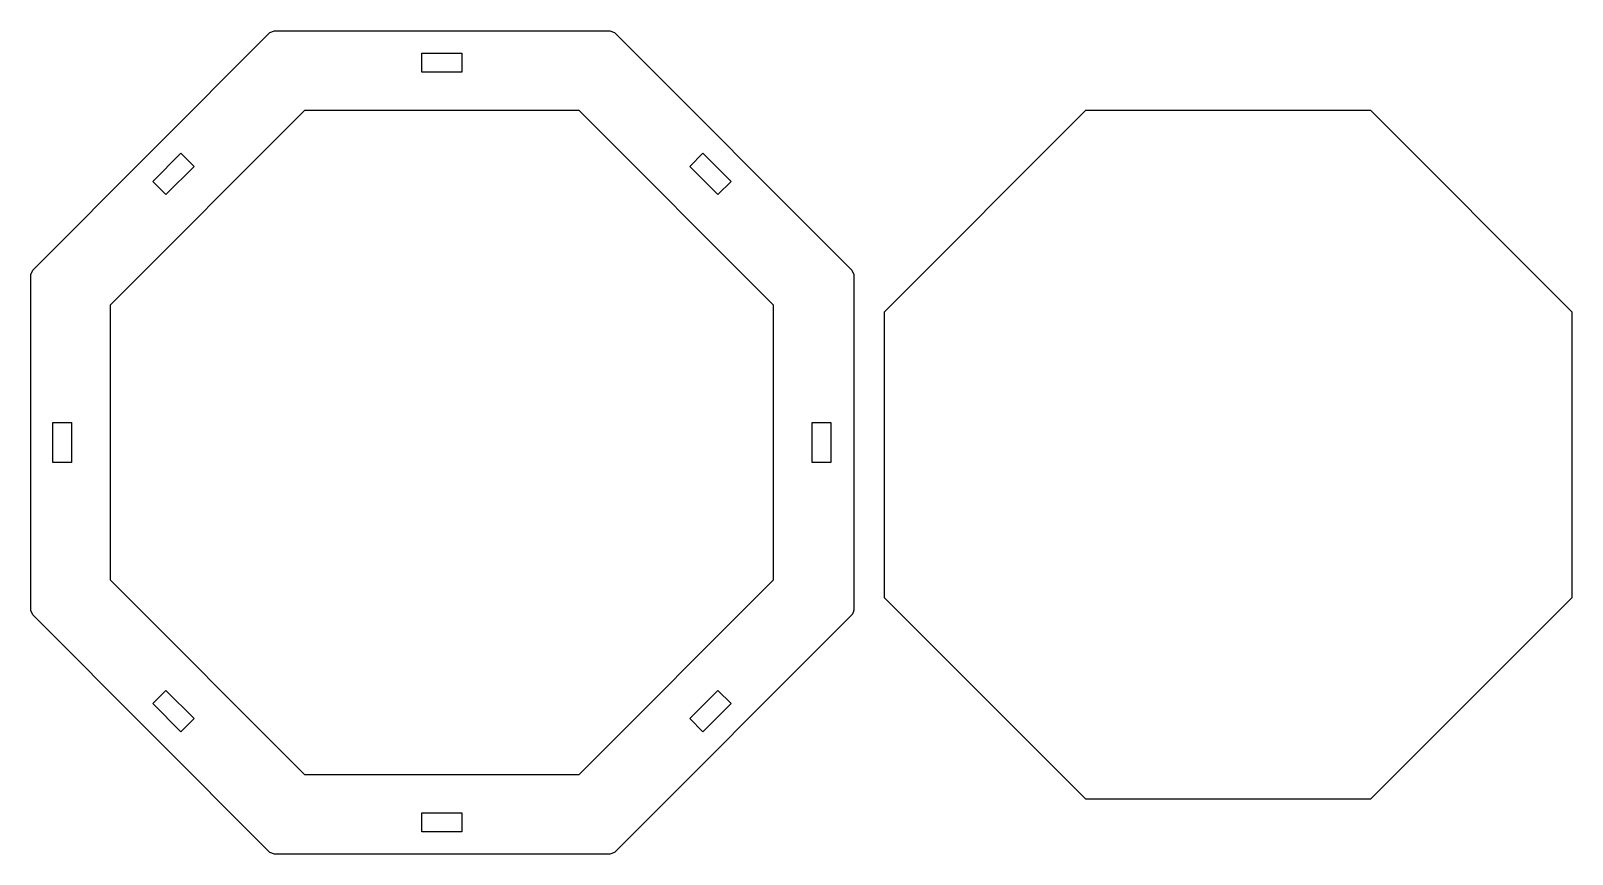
# Model space of a CAD drawing. Header units: millimetres. Extents: x 66 to 191, y 4 to 70.
import ezdxf

# ---------------------------------------------------------------- set-up
doc = ezdxf.new("R2010")
doc.units = ezdxf.units.MM
doc.layers.add('Layer 01', color=12, linetype='Continuous', true_color=0xc80000)

msp = doc.modelspace()

# ---------------------------------------------------------------- linework, layer by layer
at = {"layer": 'Layer 01'}
for p, q in [((65.69, 51.02, 71.12), (85, 70.34, 71.12)), ((85, 70.34, 71.12), (85.37, 70.49, 71.12)), ((85.37, 70.49, 71.12), (112.68, 70.49, 71.12)), ((112.68, 70.49, 71.12), (113.05, 70.34, 71.12)), ((113.05, 70.34, 71.12), (132.36, 51.02, 71.12)), ((97.38, 67.14), (97.38, 68.67)), ((97.38, 68.67), (100.62, 68.67)), ((100.62, 68.67), (100.62, 67.14)), ((100.62, 67.14), (97.38, 67.14)), ((87.82, 64), (72, 48.18)), ((110.18, 64), (87.82, 64)), ((126, 48.18), (110.18, 64)), ((151.4, 64), (135, 47.6)), ((174.6, 64), (151.4, 64)), ((191, 47.6), (174.6, 64)), ((75.46, 58.24), (77.76, 60.54)), ((77.76, 60.54), (78.83, 59.46)), ((119.17, 59.46), (120.24, 60.54)), ((120.24, 60.54), (122.54, 58.24)), ((78.83, 59.46), (76.54, 57.17)), ((121.46, 57.17), (119.17, 59.46)), ((76.54, 57.17), (75.46, 58.24)), ((122.54, 58.24), (121.46, 57.17)), ((65.54, 50.66, 71.12), (65.69, 51.02, 71.12)), ((65.54, 23.34, 71.12), (65.54, 50.66, 71.12)), ((132.36, 51.02, 71.12), (132.52, 50.66, 71.12)), ((132.52, 50.66, 71.12), (132.52, 23.54, 71.12)), ((72, 48.18), (72, 25.82)), ((126, 25.82), (126, 48.18)), ((135, 47.6), (135, 24.4)), ((191, 24.4), (191, 47.6)), ((67.33, 38.62), (68.86, 38.62)), ((67.33, 35.38), (67.33, 38.62)), ((68.86, 38.62), (68.86, 35.38)), ((129.14, 35.38), (129.14, 38.62)), ((129.14, 38.62), (130.67, 38.62)), ((130.67, 38.62), (130.67, 35.38)), ((68.86, 35.38), (67.33, 35.38)), ((130.67, 35.38), (129.14, 35.38)), ((72, 25.82), (87.82, 10)), ((110.18, 10), (126, 25.82)), ((135, 24.4), (151.4, 8)), ((174.6, 8), (191, 24.4)), ((65.69, 22.98, 71.12), (65.54, 23.34, 71.12)), ((85, 3.66, 71.12), (65.69, 22.98, 71.12)), ((132.36, 22.98, 71.12), (113.05, 3.66, 71.12)), ((132.38, 23, 71.12), (132.36, 22.98, 71.12)), ((132.4, 23.02, 71.12), (132.38, 23, 71.12)), ((132.41, 23.05, 71.12), (132.4, 23.02, 71.12)), ((132.42, 23.07, 71.12), (132.41, 23.05, 71.12)), ((132.44, 23.1, 71.12), (132.42, 23.07, 71.12)), ((132.45, 23.12, 71.12), (132.44, 23.1, 71.12)), ((132.46, 23.15, 71.12), (132.45, 23.12, 71.12)), ((132.47, 23.18, 71.12), (132.46, 23.15, 71.12)), ((132.48, 23.2, 71.12), (132.47, 23.18, 71.12)), ((132.49, 23.23, 71.12), (132.48, 23.2, 71.12)), ((132.5, 23.26, 71.12), (132.49, 23.23, 71.12)), ((132.51, 23.32, 71.12), (132.5, 23.29, 71.12)), ((132.5, 23.29, 71.12), (132.5, 23.26, 71.12)), ((132.52, 23.37, 71.12), (132.51, 23.34, 71.12)), ((132.51, 23.34, 71.12), (132.51, 23.32, 71.12)), ((132.52, 23.54, 71.12), (132.52, 23.51, 71.12)), ((132.52, 23.51, 71.12), (132.52, 23.49, 71.12)), ((132.52, 23.49, 71.12), (132.52, 23.46, 71.12)), ((132.52, 23.46, 71.12), (132.52, 23.43, 71.12)), ((132.52, 23.43, 71.12), (132.52, 23.4, 71.12)), ((132.52, 23.4, 71.12), (132.52, 23.37, 71.12)), ((75.46, 15.76), (76.54, 16.83)), ((76.54, 16.83), (78.83, 14.54)), ((119.17, 14.54), (121.46, 16.83)), ((121.46, 16.83), (122.54, 15.76)), ((77.76, 13.46), (75.46, 15.76)), ((122.54, 15.76), (120.24, 13.46)), ((78.83, 14.54), (77.76, 13.46)), ((120.24, 13.46), (119.17, 14.54)), ((87.82, 10), (110.18, 10)), ((151.4, 8), (174.6, 8)), ((97.38, 5.33), (97.38, 6.86)), ((97.38, 6.86), (100.62, 6.86)), ((100.62, 6.86), (100.62, 5.33)), ((100.62, 5.33), (97.38, 5.33)), ((85.37, 3.51, 71.12), (85, 3.66, 71.12)), ((112.68, 3.51, 71.12), (85.37, 3.51, 71.12)), ((113.05, 3.66, 71.12), (112.68, 3.51, 71.12))]:
    msp.add_line(p, q, dxfattribs=at)

doc.saveas('drawing.dxf')
